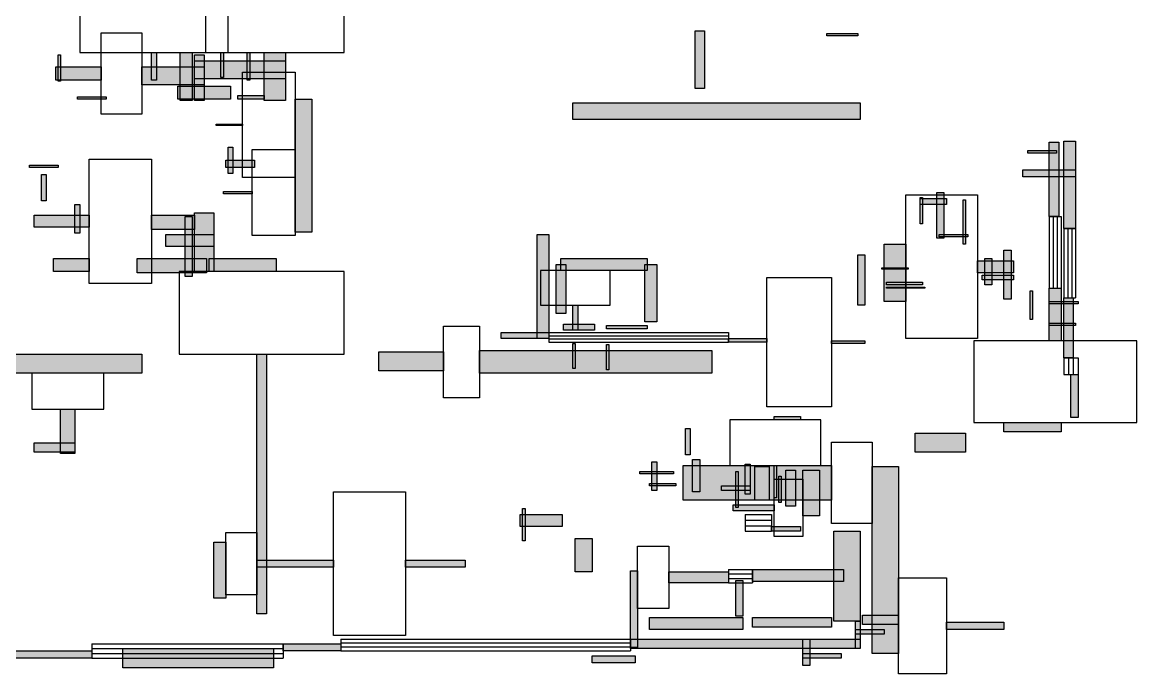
# Model space of a CAD drawing. Header units: centimetres. Extents: x 45 to 2687, y 145 to 2760.
# Drawn here: x 941 to 2687, y 189 to 1210 of the extents above; entities that cross this region are included whole.
import ezdxf

# ---------------------------------------------------------------- set-up
doc = ezdxf.new("R2010")
doc.units = ezdxf.units.CM
for name, color, linetype in [('DOORZONE', 2, 'Continuous'), ('WALL', 7, 'Continuous'), ('WINDOW', 5, 'Continuous')]:
    doc.layers.add(name, color=color, linetype=linetype)

msp = doc.modelspace()

# ---------------------------------------------------------------- hatches: boundary and pattern name
at = {"layer": 'WALL'}
h = msp.add_hatch(color=256, dxfattribs=at)
h.dxf.hatch_style = 1
h.paths.add_polyline_path([(1995, 1196.25), (2010, 1196.25), (2010, 1106.25), (1995, 1106.25)])
h = msp.add_hatch(color=256, dxfattribs=at)
h.dxf.hatch_style = 1
h.paths.add_polyline_path([(2201.25, 1192.5), (2250, 1192.5), (2250, 1188.75), (2201.25, 1188.75)])
h = msp.add_hatch(color=256, dxfattribs=at)
h.dxf.hatch_style = 1
h.paths.add_polyline_path([(997.5, 1158.75), (1001.25, 1158.75), (1001.25, 1117.5), (997.5, 1117.5)])
h = msp.add_hatch(color=256, dxfattribs=at)
h.dxf.hatch_style = 1
h.paths.add_polyline_path([(1143.75, 1162.5), (1151.25, 1162.5), (1151.25, 1119.375), (1143.75, 1119.375)])
h = msp.add_hatch(color=256, dxfattribs=at)
h.dxf.hatch_style = 1
h.paths.add_polyline_path([(1188.75, 1162.5), (1207.5, 1162.5), (1207.5, 1087.5), (1188.75, 1087.5)])
h = msp.add_hatch(color=256, dxfattribs=at)
h.dxf.hatch_style = 1
h.paths.add_polyline_path([(1211.25, 1158.75), (1226.25, 1158.75), (1226.25, 1087.5), (1211.25, 1087.5)])
h = msp.add_hatch(color=256, dxfattribs=at)
h.dxf.hatch_style = 1
h.paths.add_polyline_path([(1252.5, 1162.5), (1256.25, 1162.5), (1256.25, 1123.125), (1252.5, 1123.125)])
h = msp.add_hatch(color=256, dxfattribs=at)
h.dxf.hatch_style = 1
h.paths.add_polyline_path([(1293.75, 1162.5), (1297.5, 1162.5), (1297.5, 1119.375), (1293.75, 1119.375)])
h = msp.add_hatch(color=256, dxfattribs=at)
h.dxf.hatch_style = 1
h.paths.add_polyline_path([(1320, 1162.5), (1353.75, 1162.5), (1353.75, 1087.5), (1320, 1087.5)])
h = msp.add_hatch(color=256, dxfattribs=at)
h.dxf.hatch_style = 1
h.paths.add_polyline_path([(993.75, 1140), (1065, 1140), (1065, 1119.375), (993.75, 1119.375)])
h = msp.add_hatch(color=256, dxfattribs=at)
h.dxf.hatch_style = 1
h.paths.add_polyline_path([(1128.75, 1140), (1226.25, 1140), (1226.25, 1111.875), (1128.75, 1111.875)])
h = msp.add_hatch(color=256, dxfattribs=at)
h.dxf.hatch_style = 1
h.paths.add_polyline_path([(1211.25, 1149.375), (1353.75, 1149.375), (1353.75, 1121.25), (1211.25, 1121.25)])
h = msp.add_hatch(color=256, dxfattribs=at)
h.dxf.hatch_style = 1
h.paths.add_polyline_path([(1185, 1110), (1267.5, 1110), (1267.5, 1089.375), (1185, 1089.375)])
h = msp.add_hatch(color=256, dxfattribs=at)
h.dxf.hatch_style = 1
h.paths.add_polyline_path([(1027.5, 1093.125), (1072.5, 1093.125), (1072.5, 1089.375), (1027.5, 1089.375)])
h = msp.add_hatch(color=256, dxfattribs=at)
h.dxf.hatch_style = 1
h.paths.add_polyline_path([(1278.75, 1095), (1320, 1095), (1320, 1089.375), (1278.75, 1089.375)])
h = msp.add_hatch(color=256, dxfattribs=at)
h.dxf.hatch_style = 1
h.paths.add_polyline_path([(1368.75, 1089.375), (1395, 1089.375), (1395, 881.25), (1368.75, 881.25)])
h = msp.add_hatch(color=256, dxfattribs=at)
h.dxf.hatch_style = 1
h.paths.add_polyline_path([(1803.75, 1083.75), (2253.75, 1083.75), (2253.75, 1057.5), (1803.75, 1057.5)])
h = msp.add_hatch(color=256, dxfattribs=at)
h.dxf.hatch_style = 1
h.paths.add_polyline_path([(1245, 1050), (1286.25, 1050), (1286.25, 1048.125), (1245, 1048.125)])
h = msp.add_hatch(color=256, dxfattribs=at)
h.dxf.hatch_style = 1
h.paths.add_polyline_path([(1263.75, 1014.375), (1271.25, 1014.375), (1271.25, 973.125), (1263.75, 973.125)])
h = msp.add_hatch(color=256, dxfattribs=at)
h.dxf.hatch_style = 1
h.paths.add_polyline_path([(2550, 1021.875), (2565, 1021.875), (2565, 905.625), (2550, 905.625)])
h = msp.add_hatch(color=256, dxfattribs=at)
h.dxf.hatch_style = 1
h.paths.add_polyline_path([(2572.5, 1023.75), (2591.25, 1023.75), (2591.25, 886.875), (2572.5, 886.875)])
h = msp.add_hatch(color=256, dxfattribs=at)
h.dxf.hatch_style = 1
h.paths.add_polyline_path([(2516.25, 1008.75), (2561.25, 1008.75), (2561.25, 1005), (2516.25, 1005)])
h = msp.add_hatch(color=256, dxfattribs=at)
h.dxf.hatch_style = 1
h.paths.add_polyline_path([(952.5, 986.25), (997.5, 986.25), (997.5, 982.5), (952.5, 982.5)])
h = msp.add_hatch(color=256, dxfattribs=at)
h.dxf.hatch_style = 1
h.paths.add_polyline_path([(1260, 993.75), (1305, 993.75), (1305, 982.5), (1260, 982.5)])
h = msp.add_hatch(color=256, dxfattribs=at)
h.dxf.hatch_style = 1
h.paths.add_polyline_path([(2508.75, 978.75), (2591.25, 978.75), (2591.25, 967.5), (2508.75, 967.5)])
h = msp.add_hatch(color=256, dxfattribs=at)
h.dxf.hatch_style = 1
h.paths.add_polyline_path([(971.25, 971.25), (978.75, 971.25), (978.75, 930), (971.25, 930)])
h = msp.add_hatch(color=256, dxfattribs=at)
h.dxf.hatch_style = 1
h.paths.add_polyline_path([(1256.25, 945), (1301.25, 945), (1301.25, 941.25), (1256.25, 941.25)])
h = msp.add_hatch(color=256, dxfattribs=at)
h.dxf.hatch_style = 1
h.paths.add_polyline_path([(2373.75, 943.125), (2385, 943.125), (2385, 871.875), (2373.75, 871.875)])
h = msp.add_hatch(color=256, dxfattribs=at)
h.dxf.hatch_style = 1
h.paths.add_polyline_path([(2347.5, 935.625), (2351.25, 935.625), (2351.25, 894.375), (2347.5, 894.375)])
h = msp.add_hatch(color=256, dxfattribs=at)
h.dxf.hatch_style = 1
h.paths.add_polyline_path([(2347.5, 933.75), (2388.75, 933.75), (2388.75, 924.375), (2347.5, 924.375)])
h = msp.add_hatch(color=256, dxfattribs=at)
h.dxf.hatch_style = 1
h.paths.add_polyline_path([(2415, 931.875), (2418.75, 931.875), (2418.75, 862.5), (2415, 862.5)])
h = msp.add_hatch(color=256, dxfattribs=at)
h.dxf.hatch_style = 1
h.paths.add_polyline_path([(1023.75, 924.375), (1031.25, 924.375), (1031.25, 879.375), (1023.75, 879.375)])
h = msp.add_hatch(color=256, dxfattribs=at)
h.dxf.hatch_style = 1
h.paths.add_polyline_path([(1211.25, 911.25), (1241.25, 911.25), (1241.25, 819.375), (1211.25, 819.375)])
h = msp.add_hatch(color=256, dxfattribs=at)
h.dxf.hatch_style = 1
h.paths.add_polyline_path([(960, 907.5), (1046.25, 907.5), (1046.25, 888.75), (960, 888.75)])
h = msp.add_hatch(color=256, dxfattribs=at)
h.dxf.hatch_style = 1
h.paths.add_polyline_path([(1143.75, 907.5), (1211.25, 907.5), (1211.25, 885), (1143.75, 885)])
h = msp.add_hatch(color=256, dxfattribs=at)
h.dxf.hatch_style = 1
h.paths.add_polyline_path([(1196.25, 905.625), (1207.5, 905.625), (1207.5, 811.875), (1196.25, 811.875)])
h = msp.add_hatch(color=256, dxfattribs=at)
h.dxf.hatch_style = 1
h.paths.add_polyline_path([(1166.25, 877.5), (1241.25, 877.5), (1241.25, 858.75), (1166.25, 858.75)])
h = msp.add_hatch(color=256, dxfattribs=at)
h.dxf.hatch_style = 1
h.paths.add_polyline_path([(1747.5, 877.5), (1766.25, 877.5), (1766.25, 714.375), (1747.5, 714.375)])
h = msp.add_hatch(color=256, dxfattribs=at)
h.dxf.hatch_style = 1
h.paths.add_polyline_path([(2377.5, 877.5), (2422.5, 877.5), (2422.5, 873.75), (2377.5, 873.75)])
h = msp.add_hatch(color=256, dxfattribs=at)
h.dxf.hatch_style = 1
h.paths.add_polyline_path([(2291.25, 862.5), (2325, 862.5), (2325, 772.5), (2291.25, 772.5)])
h = msp.add_hatch(color=256, dxfattribs=at)
h.dxf.hatch_style = 1
h.paths.add_polyline_path([(990, 840), (1046.25, 840), (1046.25, 819.375), (990, 819.375)])
h = msp.add_hatch(color=256, dxfattribs=at)
h.dxf.hatch_style = 1
h.paths.add_polyline_path([(1121.25, 840), (1230, 840), (1230, 817.5), (1121.25, 817.5)])
h = msp.add_hatch(color=256, dxfattribs=at)
h.dxf.hatch_style = 1
h.paths.add_polyline_path([(1233.75, 840), (1338.75, 840), (1338.75, 819.375), (1233.75, 819.375)])
h = msp.add_hatch(color=256, dxfattribs=at)
h.dxf.hatch_style = 1
h.paths.add_polyline_path([(1785, 840), (1920, 840), (1920, 821.25), (1785, 821.25)])
h = msp.add_hatch(color=256, dxfattribs=at)
h.dxf.hatch_style = 1
h.paths.add_polyline_path([(2250, 845.625), (2261.25, 845.625), (2261.25, 766.875), (2250, 766.875)])
h = msp.add_hatch(color=256, dxfattribs=at)
h.dxf.hatch_style = 1
h.paths.add_polyline_path([(2448.75, 840), (2460, 840), (2460, 798.75), (2448.75, 798.75)])
h = msp.add_hatch(color=256, dxfattribs=at)
h.dxf.hatch_style = 1
h.paths.add_polyline_path([(2478.75, 853.125), (2490, 853.125), (2490, 776.25), (2478.75, 776.25)])
h = msp.add_hatch(color=256, dxfattribs=at)
h.dxf.hatch_style = 1
h.paths.add_polyline_path([(1777.5, 830.625), (1792.5, 830.625), (1792.5, 753.75), (1777.5, 753.75)])
h = msp.add_hatch(color=256, dxfattribs=at)
h.dxf.hatch_style = 1
h.paths.add_polyline_path([(1916.25, 830.625), (1935, 830.625), (1935, 740.625), (1916.25, 740.625)])
h = msp.add_hatch(color=256, dxfattribs=at)
h.dxf.hatch_style = 1
h.paths.add_polyline_path([(2287.5, 825), (2328.75, 825), (2328.75, 823.125), (2287.5, 823.125)])
h = msp.add_hatch(color=256, dxfattribs=at)
h.dxf.hatch_style = 1
h.paths.add_polyline_path([(2437.5, 836.25), (2493.75, 836.25), (2493.75, 817.5), (2437.5, 817.5)])
h = msp.add_hatch(color=256, dxfattribs=at)
h.dxf.hatch_style = 1
h.paths.add_polyline_path([(2445, 813.75), (2493.75, 813.75), (2493.75, 806.25), (2445, 806.25)])
h = msp.add_hatch(color=256, dxfattribs=at)
h.dxf.hatch_style = 1
h.paths.add_polyline_path([(2295, 802.5), (2351.25, 802.5), (2351.25, 798.75), (2295, 798.75)])
h = msp.add_hatch(color=256, dxfattribs=at)
h.dxf.hatch_style = 1
h.paths.add_polyline_path([(2295, 795), (2355, 795), (2355, 793.125), (2295, 793.125)])
h = msp.add_hatch(color=256, dxfattribs=at)
h.dxf.hatch_style = 1
h.paths.add_polyline_path([(2520, 789.375), (2523.75, 789.375), (2523.75, 744.375), (2520, 744.375)])
h = msp.add_hatch(color=256, dxfattribs=at)
h.dxf.hatch_style = 1
h.paths.add_polyline_path([(2550, 793.125), (2568.75, 793.125), (2568.75, 710.625), (2550, 710.625)])
h = msp.add_hatch(color=256, dxfattribs=at)
h.dxf.hatch_style = 1
h.paths.add_polyline_path([(2550, 772.5), (2595, 772.5), (2595, 768.75), (2550, 768.75)])
h = msp.add_hatch(color=256, dxfattribs=at)
h.dxf.hatch_style = 1
h.paths.add_polyline_path([(2572.5, 778.125), (2587.5, 778.125), (2587.5, 684.375), (2572.5, 684.375)])
h = msp.add_hatch(color=256, dxfattribs=at)
h.dxf.hatch_style = 1
h.paths.add_polyline_path([(1803.75, 766.875), (1811.25, 766.875), (1811.25, 727.5), (1803.75, 727.5)])
h = msp.add_hatch(color=256, dxfattribs=at)
h.dxf.hatch_style = 1
h.paths.add_polyline_path([(1788.75, 736.875), (1837.5, 736.875), (1837.5, 727.5), (1788.75, 727.5)])
h = msp.add_hatch(color=256, dxfattribs=at)
h.dxf.hatch_style = 1
h.paths.add_polyline_path([(1856.25, 735), (1920, 735), (1920, 729.375), (1856.25, 729.375)])
h = msp.add_hatch(color=256, dxfattribs=at)
h.dxf.hatch_style = 1
h.paths.add_polyline_path([(2550, 738.75), (2591.25, 738.75), (2591.25, 735), (2550, 735)])
h = msp.add_hatch(color=256, dxfattribs=at)
h.dxf.hatch_style = 1
h.paths.add_polyline_path([(1691.25, 723.75), (1766.25, 723.75), (1766.25, 714.375), (1691.25, 714.375)])
h = msp.add_hatch(color=256, dxfattribs=at)
h.dxf.hatch_style = 1
h.paths.add_polyline_path([(1803.75, 706.875), (1807.5, 706.875), (1807.5, 667.5), (1803.75, 667.5)])
h = msp.add_hatch(color=256, dxfattribs=at)
h.dxf.hatch_style = 1
h.paths.add_polyline_path([(1856.25, 705), (1860, 705), (1860, 665.625), (1856.25, 665.625)])
h = msp.add_hatch(color=256, dxfattribs=at)
h.dxf.hatch_style = 1
h.paths.add_polyline_path([(2047.5, 714.375), (2107.5, 714.375), (2107.5, 708.75), (2047.5, 708.75)])
h = msp.add_hatch(color=256, dxfattribs=at)
h.dxf.hatch_style = 1
h.paths.add_polyline_path([(2208.75, 710.625), (2261.25, 710.625), (2261.25, 706.875), (2208.75, 706.875)])
h = msp.add_hatch(color=256, dxfattribs=at)
h.dxf.hatch_style = 1
h.paths.add_polyline_path([(892.5, 690), (1128.75, 690), (1128.75, 660), (892.5, 660)])
h = msp.add_hatch(color=256, dxfattribs=at)
h.dxf.hatch_style = 1
h.paths.add_polyline_path([(1308.75, 690), (1323.75, 690), (1323.75, 283.125), (1308.75, 283.125)])
h = msp.add_hatch(color=256, dxfattribs=at)
h.dxf.hatch_style = 1
h.paths.add_polyline_path([(1500, 693.75), (1601.25, 693.75), (1601.25, 663.75), (1500, 663.75)])
h = msp.add_hatch(color=256, dxfattribs=at)
h.dxf.hatch_style = 1
h.paths.add_polyline_path([(1657.5, 695.625), (2021.25, 695.625), (2021.25, 660), (1657.5, 660)])
h = msp.add_hatch(color=256, dxfattribs=at)
h.dxf.hatch_style = 1
h.paths.add_polyline_path([(2583.75, 658.125), (2595, 658.125), (2595, 590.625), (2583.75, 590.625)])
h = msp.add_hatch(color=256, dxfattribs=at)
h.dxf.hatch_style = 1
h.paths.add_polyline_path([(1001.25, 603.75), (1023.75, 603.75), (1023.75, 534.375), (1001.25, 534.375)])
h = msp.add_hatch(color=256, dxfattribs=at)
h.dxf.hatch_style = 1
h.paths.add_polyline_path([(2118.75, 592.5), (2160, 592.5), (2160, 586.875), (2118.75, 586.875)])
h = msp.add_hatch(color=256, dxfattribs=at)
h.dxf.hatch_style = 1
h.paths.add_polyline_path([(2478.75, 583.125), (2568.75, 583.125), (2568.75, 568.125), (2478.75, 568.125)])
h = msp.add_hatch(color=256, dxfattribs=at)
h.dxf.hatch_style = 1
h.paths.add_polyline_path([(1980, 573.75), (1987.5, 573.75), (1987.5, 532.5), (1980, 532.5)])
h = msp.add_hatch(color=256, dxfattribs=at)
h.dxf.hatch_style = 1
h.paths.add_polyline_path([(2340, 566.25), (2418.75, 566.25), (2418.75, 536.25), (2340, 536.25)])
h = msp.add_hatch(color=256, dxfattribs=at)
h.dxf.hatch_style = 1
h.paths.add_polyline_path([(960, 551.25), (1023.75, 551.25), (1023.75, 536.25), (960, 536.25)])
h = msp.add_hatch(color=256, dxfattribs=at)
h.dxf.hatch_style = 1
h.paths.add_polyline_path([(1991.25, 525), (2002.5, 525), (2002.5, 474.375), (1991.25, 474.375)])
h = msp.add_hatch(color=256, dxfattribs=at)
h.dxf.hatch_style = 1
h.paths.add_polyline_path([(1908.75, 506.25), (1961.25, 506.25), (1961.25, 502.5), (1908.75, 502.5)])
h = msp.add_hatch(color=256, dxfattribs=at)
h.dxf.hatch_style = 1
h.paths.add_polyline_path([(1927.5, 521.25), (1935, 521.25), (1935, 476.25), (1927.5, 476.25)])
h = msp.add_hatch(color=256, dxfattribs=at)
h.dxf.hatch_style = 1
h.paths.add_polyline_path([(1976.25, 515.625), (2208.75, 515.625), (2208.75, 461.25), (1976.25, 461.25)])
h = msp.add_hatch(color=256, dxfattribs=at)
h.dxf.hatch_style = 1
h.paths.add_polyline_path([(2058.75, 506.25), (2062.5, 506.25), (2062.5, 450), (2058.75, 450)])
h = msp.add_hatch(color=256, dxfattribs=at)
h.dxf.hatch_style = 1
h.paths.add_polyline_path([(2073.75, 517.5), (2081.25, 517.5), (2081.25, 470.625), (2073.75, 470.625)])
h = msp.add_hatch(color=256, dxfattribs=at)
h.dxf.hatch_style = 1
h.paths.add_polyline_path([(2088.75, 513.75), (2111.25, 513.75), (2111.25, 461.25), (2088.75, 461.25)])
h = msp.add_hatch(color=256, dxfattribs=at)
h.dxf.hatch_style = 1
h.paths.add_polyline_path([(2118.75, 515.625), (2122.5, 515.625), (2122.5, 465), (2118.75, 465)])
h = msp.add_hatch(color=256, dxfattribs=at)
h.dxf.hatch_style = 1
h.paths.add_polyline_path([(2137.5, 508.125), (2152.5, 508.125), (2152.5, 451.875), (2137.5, 451.875)])
h = msp.add_hatch(color=256, dxfattribs=at)
h.dxf.hatch_style = 1
h.paths.add_polyline_path([(2163.75, 508.125), (2190, 508.125), (2190, 436.875), (2163.75, 436.875)])
h = msp.add_hatch(color=256, dxfattribs=at)
h.dxf.hatch_style = 1
h.paths.add_polyline_path([(2272.5, 513.75), (2313.75, 513.75), (2313.75, 221.25), (2272.5, 221.25)])
h = msp.add_hatch(color=256, dxfattribs=at)
h.dxf.hatch_style = 1
h.paths.add_polyline_path([(2126.25, 498.75), (2130, 498.75), (2130, 457.5), (2126.25, 457.5)])
h = msp.add_hatch(color=256, dxfattribs=at)
h.dxf.hatch_style = 1
h.paths.add_polyline_path([(1923.75, 487.5), (1965, 487.5), (1965, 483.75), (1923.75, 483.75)])
h = msp.add_hatch(color=256, dxfattribs=at)
h.dxf.hatch_style = 1
h.paths.add_polyline_path([(2036.25, 483.75), (2081.25, 483.75), (2081.25, 476.25), (2036.25, 476.25)])
h = msp.add_hatch(color=256, dxfattribs=at)
h.dxf.hatch_style = 1
h.paths.add_polyline_path([(1721.25, 438.75), (1786.875, 438.75), (1786.875, 420), (1721.25, 420)])
h = msp.add_hatch(color=256, dxfattribs=at)
h.dxf.hatch_style = 1
h.paths.add_polyline_path([(1725, 448.125), (1728.75, 448.125), (1728.75, 397.5), (1725, 397.5)])
h = msp.add_hatch(color=256, dxfattribs=at)
h.dxf.hatch_style = 1
h.paths.add_polyline_path([(2055, 453.75), (2118.75, 453.75), (2118.75, 444.375), (2055, 444.375)])
h = msp.add_hatch(color=256, dxfattribs=at)
h.dxf.hatch_style = 1
h.paths.add_polyline_path([(2115, 420), (2160, 420), (2160, 412.5), (2115, 412.5)])
h = msp.add_hatch(color=256, dxfattribs=at)
h.dxf.hatch_style = 1
h.paths.add_polyline_path([(2212.5, 412.5), (2253.75, 412.5), (2253.75, 271.875), (2212.5, 271.875)])
h = msp.add_hatch(color=256, dxfattribs=at)
h.dxf.hatch_style = 1
h.paths.add_polyline_path([(1241.25, 395.625), (1260, 395.625), (1260, 307.5), (1241.25, 307.5)])
h = msp.add_hatch(color=256, dxfattribs=at)
h.dxf.hatch_style = 1
h.paths.add_polyline_path([(1807.5, 401.25), (1833.75, 401.25), (1833.75, 348.75), (1807.5, 348.75)])
h = msp.add_hatch(color=256, dxfattribs=at)
h.dxf.hatch_style = 1
h.paths.add_polyline_path([(1308.75, 367.5), (1428.75, 367.5), (1428.75, 356.25), (1308.75, 356.25)])
h = msp.add_hatch(color=256, dxfattribs=at)
h.dxf.hatch_style = 1
h.paths.add_polyline_path([(1541.25, 367.5), (1635, 367.5), (1635, 356.25), (1541.25, 356.25)])
h = msp.add_hatch(color=256, dxfattribs=at)
h.dxf.hatch_style = 1
h.paths.add_polyline_path([(1893.75, 350.625), (1905, 350.625), (1905, 230.625), (1893.75, 230.625)])
h = msp.add_hatch(color=256, dxfattribs=at)
h.dxf.hatch_style = 1
h.paths.add_polyline_path([(2085, 352.5), (2227.5, 352.5), (2227.5, 333.75), (2085, 333.75)])
h = msp.add_hatch(color=256, dxfattribs=at)
h.dxf.hatch_style = 1
h.paths.add_polyline_path([(1953.75, 348.75), (2047.5, 348.75), (2047.5, 331.875), (1953.75, 331.875)])
h = msp.add_hatch(color=256, dxfattribs=at)
h.dxf.hatch_style = 1
h.paths.add_polyline_path([(2058.75, 335.625), (2070, 335.625), (2070, 279.375), (2058.75, 279.375)])
h = msp.add_hatch(color=256, dxfattribs=at)
h.dxf.hatch_style = 1
h.paths.add_polyline_path([(2257.5, 281.25), (2313.75, 281.25), (2313.75, 266.25), (2257.5, 266.25)])
h = msp.add_hatch(color=256, dxfattribs=at)
h.dxf.hatch_style = 1
h.paths.add_polyline_path([(1923.75, 277.5), (2070, 277.5), (2070, 258.75), (1923.75, 258.75)])
h = msp.add_hatch(color=256, dxfattribs=at)
h.dxf.hatch_style = 1
h.paths.add_polyline_path([(2085, 277.5), (2208.75, 277.5), (2208.75, 262.5), (2085, 262.5)])
h = msp.add_hatch(color=256, dxfattribs=at)
h.dxf.hatch_style = 1
h.paths.add_polyline_path([(2246.25, 271.875), (2253.75, 271.875), (2253.75, 228.75), (2246.25, 228.75)])
h = msp.add_hatch(color=256, dxfattribs=at)
h.dxf.hatch_style = 1
h.paths.add_polyline_path([(2388.75, 270), (2478.75, 270), (2478.75, 258.75), (2388.75, 258.75)])
h = msp.add_hatch(color=256, dxfattribs=at)
h.dxf.hatch_style = 1
h.paths.add_polyline_path([(2246.25, 258.75), (2291.25, 258.75), (2291.25, 251.25), (2246.25, 251.25)])
h = msp.add_hatch(color=256, dxfattribs=at)
h.dxf.hatch_style = 1
h.paths.add_polyline_path([(1098.75, 228.75), (1335, 228.75), (1335, 198.75), (1098.75, 198.75)])
h = msp.add_hatch(color=256, dxfattribs=at)
h.dxf.hatch_style = 1
h.paths.add_polyline_path([(1350, 236.25), (1440, 236.25), (1440, 225), (1350, 225)])
h = msp.add_hatch(color=256, dxfattribs=at)
h.dxf.hatch_style = 1
h.paths.add_polyline_path([(1893.75, 243.75), (2253.75, 243.75), (2253.75, 228.75), (1893.75, 228.75)])
h = msp.add_hatch(color=256, dxfattribs=at)
h.dxf.hatch_style = 1
h.paths.add_polyline_path([(2163.75, 243.75), (2175, 243.75), (2175, 202.5), (2163.75, 202.5)])
h = msp.add_hatch(color=256, dxfattribs=at)
h.dxf.hatch_style = 1
h.paths.add_polyline_path([(843.75, 225), (1050, 225), (1050, 213.75), (843.75, 213.75)])
h = msp.add_hatch(color=256, dxfattribs=at)
h.dxf.hatch_style = 1
h.paths.add_polyline_path([(1833.75, 217.5), (1901.25, 217.5), (1901.25, 206.25), (1833.75, 206.25)])
h = msp.add_hatch(color=256, dxfattribs=at)
h.dxf.hatch_style = 1
h.paths.add_polyline_path([(2163.75, 221.25), (2223.75, 221.25), (2223.75, 213.75), (2163.75, 213.75)])

# ---------------------------------------------------------------- linework, layer by layer
at = {"layer": 'DOORZONE'}
for points in [[(1031.25, 1278.75), (1031.25, 1162.5), (1263.75, 1162.5), (1263.75, 1278.75)], [(1228.125, 1271.25), (1228.125, 1162.5), (1445.625, 1162.5), (1445.625, 1271.25)], [(1065, 1193.438), (1128.75, 1193.438), (1128.75, 1065.938), (1065, 1065.938)], [(1286.25, 1131.562), (1368.75, 1131.562), (1368.75, 966.562), (1286.25, 966.562)], [(1046.25, 995.625), (1143.75, 995.625), (1143.75, 800.625), (1046.25, 800.625)], [(1301.25, 1010.625), (1368.75, 1010.625), (1368.75, 875.625), (1301.25, 875.625)], [(2325, 939.375), (2437.5, 939.375), (2437.5, 714.375), (2325, 714.375)], [(1753.125, 821.25), (1753.125, 766.875), (1861.875, 766.875), (1861.875, 821.25)], [(1186.875, 819.375), (1186.875, 690), (1445.625, 690), (1445.625, 819.375)], [(2107.5, 810), (2208.75, 810), (2208.75, 607.5), (2107.5, 607.5)], [(1601.25, 734.062), (1657.5, 734.062), (1657.5, 621.562), (1601.25, 621.562)], [(2431.875, 710.625), (2431.875, 583.125), (2686.875, 583.125), (2686.875, 710.625)], [(956.25, 660), (956.25, 603.75), (1068.75, 603.75), (1068.75, 660)], [(2049.375, 586.875), (2049.375, 515.625), (2191.875, 515.625), (2191.875, 586.875)], [(2208.75, 552.188), (2272.5, 552.188), (2272.5, 424.688), (2208.75, 424.688)], [(2118.75, 494.062), (2163.75, 494.062), (2163.75, 404.062), (2118.75, 404.062)], [(1428.75, 474.375), (1541.25, 474.375), (1541.25, 249.375), (1428.75, 249.375)], [(1260, 410.625), (1308.75, 410.625), (1308.75, 313.125), (1260, 313.125)], [(1905, 389.062), (1953.75, 389.062), (1953.75, 291.562), (1905, 291.562)], [(2313.75, 339.375), (2388.75, 339.375), (2388.75, 189.375), (2313.75, 189.375)]]:
    msp.add_lwpolyline(points, close=True, dxfattribs=at)
at = {"layer": 'WALL'}
for points in [[(1995, 1196.25), (2010, 1196.25), (2010, 1106.25), (1995, 1106.25)], [(2201.25, 1192.5), (2250, 1192.5), (2250, 1188.75), (2201.25, 1188.75)], [(997.5, 1158.75), (1001.25, 1158.75), (1001.25, 1117.5), (997.5, 1117.5)], [(1143.75, 1162.5), (1151.25, 1162.5), (1151.25, 1119.375), (1143.75, 1119.375)], [(1188.75, 1162.5), (1207.5, 1162.5), (1207.5, 1087.5), (1188.75, 1087.5)], [(1211.25, 1158.75), (1226.25, 1158.75), (1226.25, 1087.5), (1211.25, 1087.5)], [(1252.5, 1162.5), (1256.25, 1162.5), (1256.25, 1123.125), (1252.5, 1123.125)], [(1293.75, 1162.5), (1297.5, 1162.5), (1297.5, 1119.375), (1293.75, 1119.375)], [(1320, 1162.5), (1353.75, 1162.5), (1353.75, 1087.5), (1320, 1087.5)], [(993.75, 1140), (1065, 1140), (1065, 1119.375), (993.75, 1119.375)], [(1128.75, 1140), (1226.25, 1140), (1226.25, 1111.875), (1128.75, 1111.875)], [(1211.25, 1149.375), (1353.75, 1149.375), (1353.75, 1121.25), (1211.25, 1121.25)], [(1185, 1110), (1267.5, 1110), (1267.5, 1089.375), (1185, 1089.375)], [(1027.5, 1093.125), (1072.5, 1093.125), (1072.5, 1089.375), (1027.5, 1089.375)], [(1278.75, 1095), (1320, 1095), (1320, 1089.375), (1278.75, 1089.375)], [(1368.75, 1089.375), (1395, 1089.375), (1395, 881.25), (1368.75, 881.25)], [(1803.75, 1083.75), (2253.75, 1083.75), (2253.75, 1057.5), (1803.75, 1057.5)], [(1245, 1050), (1286.25, 1050), (1286.25, 1048.125), (1245, 1048.125)], [(1263.75, 1014.375), (1271.25, 1014.375), (1271.25, 973.125), (1263.75, 973.125)], [(2550, 1021.875), (2565, 1021.875), (2565, 905.625), (2550, 905.625)], [(2572.5, 1023.75), (2591.25, 1023.75), (2591.25, 886.875), (2572.5, 886.875)], [(2516.25, 1008.75), (2561.25, 1008.75), (2561.25, 1005), (2516.25, 1005)], [(952.5, 986.25), (997.5, 986.25), (997.5, 982.5), (952.5, 982.5)], [(1260, 993.75), (1305, 993.75), (1305, 982.5), (1260, 982.5)], [(2508.75, 978.75), (2591.25, 978.75), (2591.25, 967.5), (2508.75, 967.5)], [(971.25, 971.25), (978.75, 971.25), (978.75, 930), (971.25, 930)], [(1256.25, 945), (1301.25, 945), (1301.25, 941.25), (1256.25, 941.25)], [(2373.75, 943.125), (2385, 943.125), (2385, 871.875), (2373.75, 871.875)], [(2347.5, 935.625), (2351.25, 935.625), (2351.25, 894.375), (2347.5, 894.375)], [(2347.5, 933.75), (2388.75, 933.75), (2388.75, 924.375), (2347.5, 924.375)], [(2415, 931.875), (2418.75, 931.875), (2418.75, 862.5), (2415, 862.5)], [(1023.75, 924.375), (1031.25, 924.375), (1031.25, 879.375), (1023.75, 879.375)], [(1211.25, 911.25), (1241.25, 911.25), (1241.25, 819.375), (1211.25, 819.375)], [(960, 907.5), (1046.25, 907.5), (1046.25, 888.75), (960, 888.75)], [(1143.75, 907.5), (1211.25, 907.5), (1211.25, 885), (1143.75, 885)], [(1196.25, 905.625), (1207.5, 905.625), (1207.5, 811.875), (1196.25, 811.875)], [(1166.25, 877.5), (1241.25, 877.5), (1241.25, 858.75), (1166.25, 858.75)], [(1747.5, 877.5), (1766.25, 877.5), (1766.25, 714.375), (1747.5, 714.375)], [(2377.5, 877.5), (2422.5, 877.5), (2422.5, 873.75), (2377.5, 873.75)], [(2291.25, 862.5), (2325, 862.5), (2325, 772.5), (2291.25, 772.5)], [(990, 840), (1046.25, 840), (1046.25, 819.375), (990, 819.375)], [(1121.25, 840), (1230, 840), (1230, 817.5), (1121.25, 817.5)], [(1233.75, 840), (1338.75, 840), (1338.75, 819.375), (1233.75, 819.375)], [(1785, 840), (1920, 840), (1920, 821.25), (1785, 821.25)], [(2250, 845.625), (2261.25, 845.625), (2261.25, 766.875), (2250, 766.875)], [(2448.75, 840), (2460, 840), (2460, 798.75), (2448.75, 798.75)], [(2478.75, 853.125), (2490, 853.125), (2490, 776.25), (2478.75, 776.25)], [(1777.5, 830.625), (1792.5, 830.625), (1792.5, 753.75), (1777.5, 753.75)], [(1916.25, 830.625), (1935, 830.625), (1935, 740.625), (1916.25, 740.625)], [(2287.5, 825), (2328.75, 825), (2328.75, 823.125), (2287.5, 823.125)], [(2437.5, 836.25), (2493.75, 836.25), (2493.75, 817.5), (2437.5, 817.5)], [(2445, 813.75), (2493.75, 813.75), (2493.75, 806.25), (2445, 806.25)], [(2295, 802.5), (2351.25, 802.5), (2351.25, 798.75), (2295, 798.75)], [(2295, 795), (2355, 795), (2355, 793.125), (2295, 793.125)], [(2520, 789.375), (2523.75, 789.375), (2523.75, 744.375), (2520, 744.375)], [(2550, 793.125), (2568.75, 793.125), (2568.75, 710.625), (2550, 710.625)], [(2550, 772.5), (2595, 772.5), (2595, 768.75), (2550, 768.75)], [(2572.5, 778.125), (2587.5, 778.125), (2587.5, 684.375), (2572.5, 684.375)], [(1803.75, 766.875), (1811.25, 766.875), (1811.25, 727.5), (1803.75, 727.5)], [(1788.75, 736.875), (1837.5, 736.875), (1837.5, 727.5), (1788.75, 727.5)], [(1856.25, 735), (1920, 735), (1920, 729.375), (1856.25, 729.375)], [(2550, 738.75), (2591.25, 738.75), (2591.25, 735), (2550, 735)], [(1691.25, 723.75), (1766.25, 723.75), (1766.25, 714.375), (1691.25, 714.375)], [(1803.75, 706.875), (1807.5, 706.875), (1807.5, 667.5), (1803.75, 667.5)], [(1856.25, 705), (1860, 705), (1860, 665.625), (1856.25, 665.625)], [(2047.5, 714.375), (2107.5, 714.375), (2107.5, 708.75), (2047.5, 708.75)], [(2208.75, 710.625), (2261.25, 710.625), (2261.25, 706.875), (2208.75, 706.875)], [(892.5, 690), (1128.75, 690), (1128.75, 660), (892.5, 660)], [(1308.75, 690), (1323.75, 690), (1323.75, 283.125), (1308.75, 283.125)], [(1500, 693.75), (1601.25, 693.75), (1601.25, 663.75), (1500, 663.75)], [(1657.5, 695.625), (2021.25, 695.625), (2021.25, 660), (1657.5, 660)], [(2583.75, 658.125), (2595, 658.125), (2595, 590.625), (2583.75, 590.625)], [(1001.25, 603.75), (1023.75, 603.75), (1023.75, 534.375), (1001.25, 534.375)], [(2118.75, 592.5), (2160, 592.5), (2160, 586.875), (2118.75, 586.875)], [(2478.75, 583.125), (2568.75, 583.125), (2568.75, 568.125), (2478.75, 568.125)], [(1980, 573.75), (1987.5, 573.75), (1987.5, 532.5), (1980, 532.5)], [(2340, 566.25), (2418.75, 566.25), (2418.75, 536.25), (2340, 536.25)], [(960, 551.25), (1023.75, 551.25), (1023.75, 536.25), (960, 536.25)], [(1991.25, 525), (2002.5, 525), (2002.5, 474.375), (1991.25, 474.375)], [(1908.75, 506.25), (1961.25, 506.25), (1961.25, 502.5), (1908.75, 502.5)], [(1927.5, 521.25), (1935, 521.25), (1935, 476.25), (1927.5, 476.25)], [(1976.25, 515.625), (2208.75, 515.625), (2208.75, 461.25), (1976.25, 461.25)], [(2058.75, 506.25), (2062.5, 506.25), (2062.5, 450), (2058.75, 450)], [(2073.75, 517.5), (2081.25, 517.5), (2081.25, 470.625), (2073.75, 470.625)], [(2088.75, 513.75), (2111.25, 513.75), (2111.25, 461.25), (2088.75, 461.25)], [(2118.75, 515.625), (2122.5, 515.625), (2122.5, 465), (2118.75, 465)], [(2137.5, 508.125), (2152.5, 508.125), (2152.5, 451.875), (2137.5, 451.875)], [(2163.75, 508.125), (2190, 508.125), (2190, 436.875), (2163.75, 436.875)], [(2272.5, 513.75), (2313.75, 513.75), (2313.75, 221.25), (2272.5, 221.25)], [(2126.25, 498.75), (2130, 498.75), (2130, 457.5), (2126.25, 457.5)], [(1923.75, 487.5), (1965, 487.5), (1965, 483.75), (1923.75, 483.75)], [(2036.25, 483.75), (2081.25, 483.75), (2081.25, 476.25), (2036.25, 476.25)], [(1721.25, 438.75), (1786.875, 438.75), (1786.875, 420), (1721.25, 420)], [(1725, 448.125), (1728.75, 448.125), (1728.75, 397.5), (1725, 397.5)], [(2055, 453.75), (2118.75, 453.75), (2118.75, 444.375), (2055, 444.375)], [(2115, 420), (2160, 420), (2160, 412.5), (2115, 412.5)], [(2212.5, 412.5), (2253.75, 412.5), (2253.75, 271.875), (2212.5, 271.875)], [(1241.25, 395.625), (1260, 395.625), (1260, 307.5), (1241.25, 307.5)], [(1807.5, 401.25), (1833.75, 401.25), (1833.75, 348.75), (1807.5, 348.75)], [(1308.75, 367.5), (1428.75, 367.5), (1428.75, 356.25), (1308.75, 356.25)], [(1541.25, 367.5), (1635, 367.5), (1635, 356.25), (1541.25, 356.25)], [(1893.75, 350.625), (1905, 350.625), (1905, 230.625), (1893.75, 230.625)], [(2085, 352.5), (2227.5, 352.5), (2227.5, 333.75), (2085, 333.75)], [(1953.75, 348.75), (2047.5, 348.75), (2047.5, 331.875), (1953.75, 331.875)], [(2058.75, 335.625), (2070, 335.625), (2070, 279.375), (2058.75, 279.375)], [(2257.5, 281.25), (2313.75, 281.25), (2313.75, 266.25), (2257.5, 266.25)], [(1923.75, 277.5), (2070, 277.5), (2070, 258.75), (1923.75, 258.75)], [(2085, 277.5), (2208.75, 277.5), (2208.75, 262.5), (2085, 262.5)], [(2246.25, 271.875), (2253.75, 271.875), (2253.75, 228.75), (2246.25, 228.75)], [(2388.75, 270), (2478.75, 270), (2478.75, 258.75), (2388.75, 258.75)], [(2246.25, 258.75), (2291.25, 258.75), (2291.25, 251.25), (2246.25, 251.25)], [(1098.75, 228.75), (1335, 228.75), (1335, 198.75), (1098.75, 198.75)], [(1350, 236.25), (1440, 236.25), (1440, 225), (1350, 225)], [(1893.75, 243.75), (2253.75, 243.75), (2253.75, 228.75), (1893.75, 228.75)], [(2163.75, 243.75), (2175, 243.75), (2175, 202.5), (2163.75, 202.5)], [(843.75, 225), (1050, 225), (1050, 213.75), (843.75, 213.75)], [(1833.75, 217.5), (1901.25, 217.5), (1901.25, 206.25), (1833.75, 206.25)], [(2163.75, 221.25), (2223.75, 221.25), (2223.75, 213.75), (2163.75, 213.75)]]:
    msp.add_lwpolyline(points, close=True, dxfattribs=at)
at = {"layer": 'WINDOW'}
for p, q in [((2550, 905.625), (2550, 793.125)), ((2550, 905.625), (2568.75, 905.625)), ((2556.25, 905.625), (2556.25, 793.125)), ((2562.5, 905.625), (2562.5, 793.125)), ((2568.75, 905.625), (2568.75, 793.125)), ((2572.5, 886.875), (2572.5, 778.125)), ((2572.5, 886.875), (2591.25, 886.875)), ((2578.75, 886.875), (2578.75, 778.125)), ((2585, 886.875), (2585, 778.125)), ((2591.25, 886.875), (2591.25, 778.125)), ((2550, 793.125), (2568.75, 793.125)), ((2572.5, 778.125), (2591.25, 778.125)), ((1766.25, 723.75), (2047.5, 723.75)), ((1766.25, 723.75), (1766.25, 708.75)), ((1766.25, 718.75), (2047.5, 718.75)), ((2047.5, 723.75), (2047.5, 708.75)), ((1766.25, 713.75), (2047.5, 713.75)), ((1766.25, 708.75), (2047.5, 708.75)), ((2572.5, 684.375), (2572.5, 658.125)), ((2572.5, 684.375), (2595, 684.375)), ((2580, 684.375), (2580, 658.125)), ((2587.5, 684.375), (2587.5, 658.125)), ((2595, 684.375), (2595, 658.125)), ((2572.5, 658.125), (2595, 658.125)), ((2073.75, 438.75), (2115, 438.75)), ((2073.75, 438.75), (2073.75, 412.5)), ((2115, 438.75), (2115, 412.5)), ((2073.75, 430), (2115, 430)), ((2073.75, 421.25), (2115, 421.25)), ((2073.75, 412.5), (2115, 412.5)), ((2047.5, 352.5), (2085, 352.5)), ((2047.5, 352.5), (2047.5, 331.875)), ((2085, 352.5), (2085, 331.875)), ((2047.5, 345.625), (2085, 345.625)), ((2047.5, 338.75), (2085, 338.75)), ((2047.5, 331.875), (2085, 331.875)), ((1050, 236.25), (1350, 236.25)), ((1050, 236.25), (1050, 213.75)), ((1050, 228.75), (1350, 228.75)), ((1350, 236.25), (1350, 213.75)), ((1440, 243.75), (1893.75, 243.75)), ((1440, 243.75), (1440, 225)), ((1440, 237.5), (1893.75, 237.5)), ((1440, 231.25), (1893.75, 231.25)), ((1893.75, 243.75), (1893.75, 225)), ((1050, 221.25), (1350, 221.25)), ((1050, 213.75), (1350, 213.75)), ((1440, 225), (1893.75, 225))]:
    msp.add_line(p, q, dxfattribs=at)

doc.saveas('drawing.dxf')
